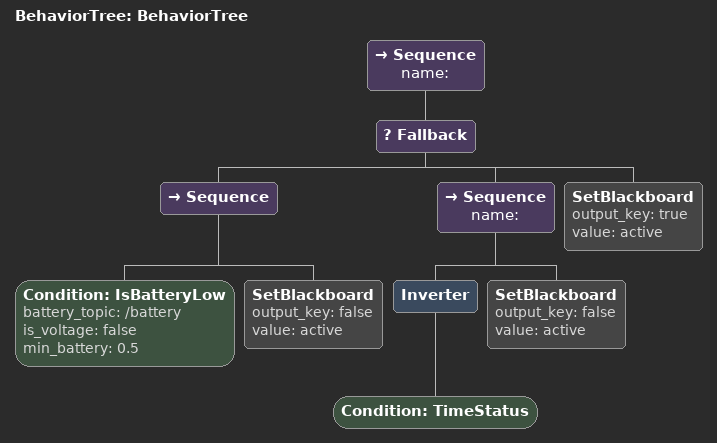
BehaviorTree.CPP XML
<?xml version="1.0"?>
<root main_tree_to_execute="BehaviorTree">
    <BehaviorTree ID="BehaviorTree">
        <Sequence name="">
            <Fallback>
                <Sequence>
                    <Condition ID="IsBatteryLow" battery_topic="/battery" is_voltage="false" min_battery="0.5"/>
                    <SetBlackboard output_key="false" value="active"/>
                </Sequence>
                <Sequence name="">
                    <Inverter>
                        <Condition ID="TimeStatus"/>
                    </Inverter>
                    <SetBlackboard output_key="false" value="active"/>
                </Sequence>
                <SetBlackboard output_key="true" value="active"/>
            </Fallback>
        </Sequence>
    </BehaviorTree>
</root>
